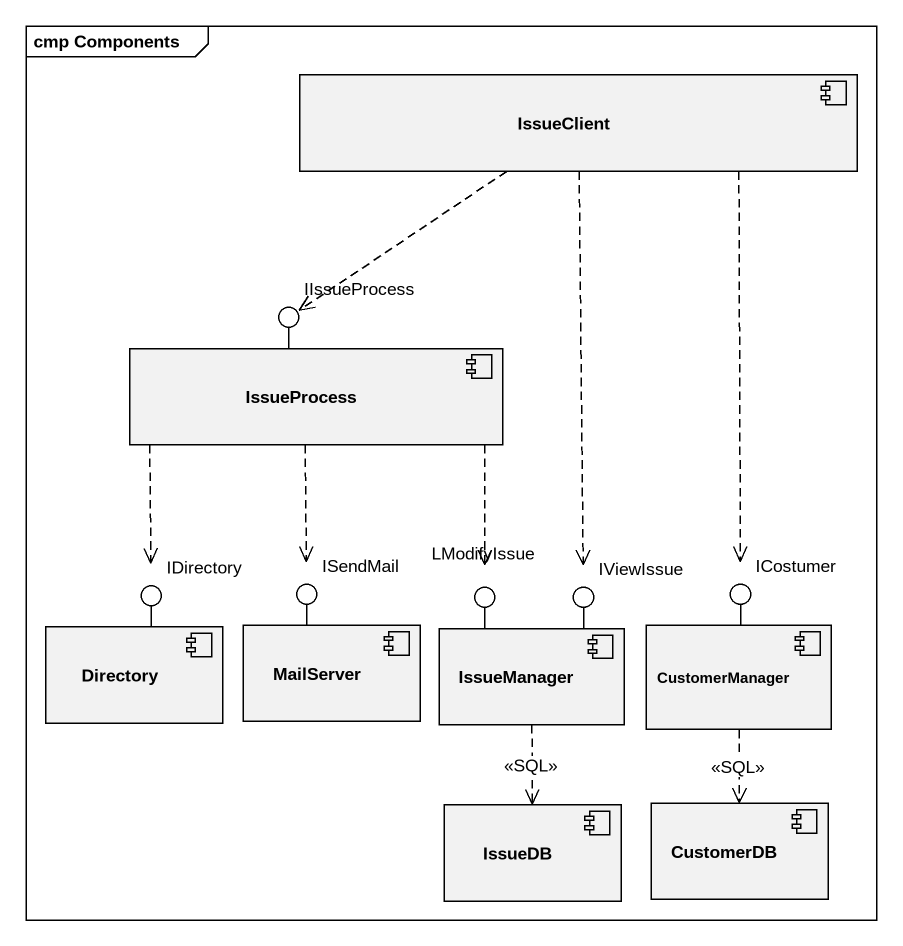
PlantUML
@startuml
mainframe cmp Components
component IssueClient
() IIssueProcess
component IssueProcess
() IDirectory
() ISendMail
() LModifyIssue
() IViewIssue
() ICostumer
component Directory
component MailServer
component IssueManager
component CustomerManager
component IssueDB
component CustomerDB
IssueProcess -up- IIssueProcess
Directory -up- IDirectory
MailServer -up- ISendMail
IssueManager -up- LModifyIssue
IssueManager -up- IViewIssue
CustomerManager -up- ICostumer
IssueClient ..> IIssueProcess
IssueClient ..> IViewIssue
IssueClient ..> ICostumer
IssueProcess ..> IDirectory
IssueProcess ..> ISendMail
IssueProcess ..> LModifyIssue
IssueManager ..> IssueDB : <<SQL>>
CustomerManager ..> CustomerDB : <<SQL>>
@enduml
